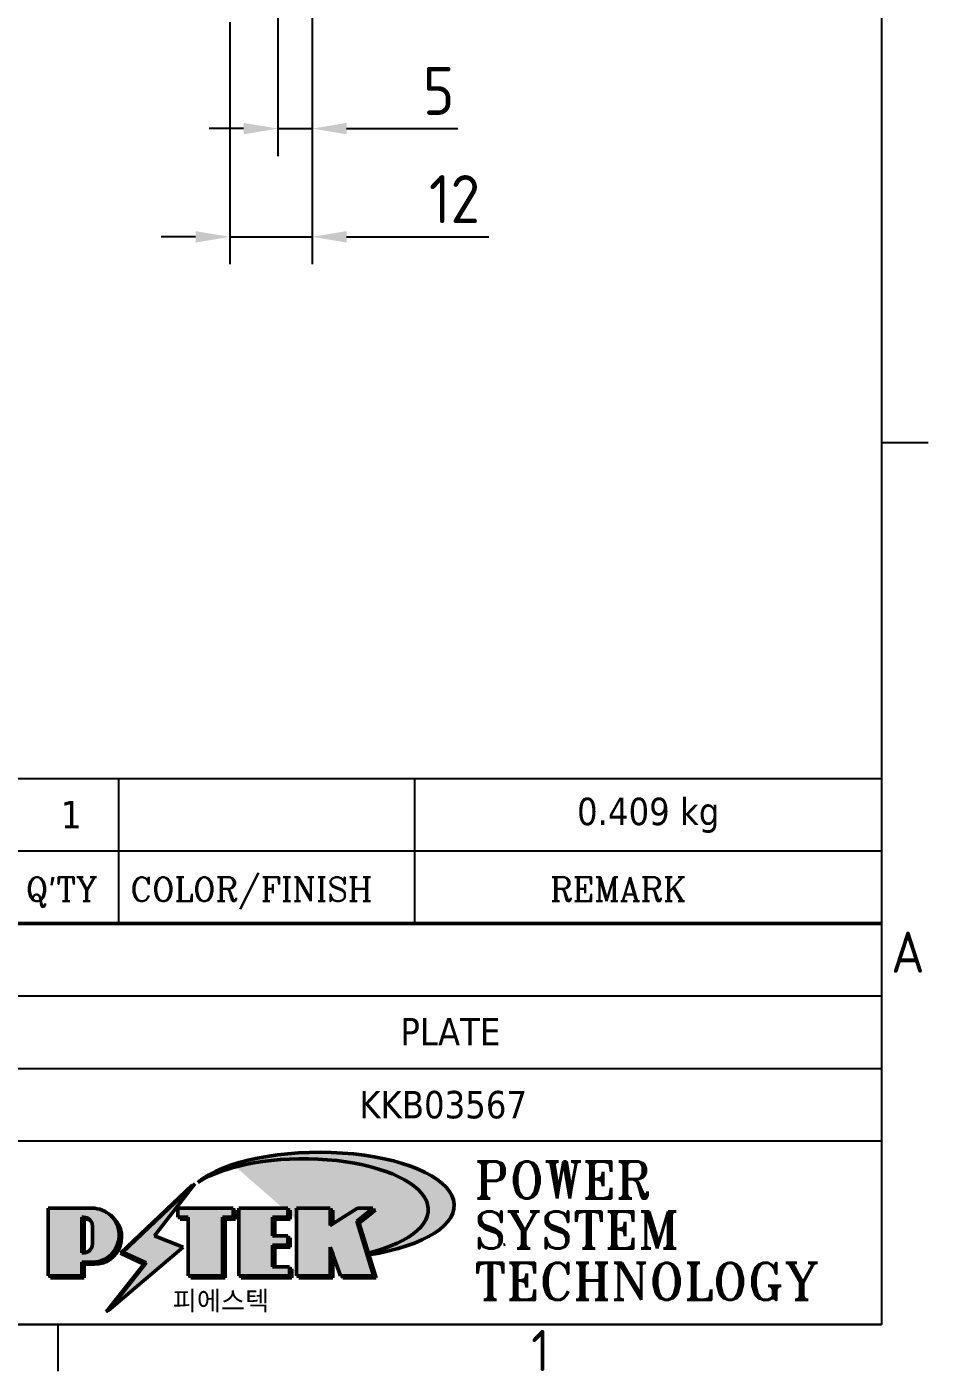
# Model space of a CAD drawing. Header units: millimetres. Extents: x 0 to 840, y 0 to 594.
# Drawn here: x 695.5 to 826.8, y 13.2 to 209.1 of the extents above; entities that cross this region are included whole.
import ezdxf
from ezdxf.enums import TextEntityAlignment as Align

# ---------------------------------------------------------------- set-up
doc = ezdxf.new("R2010")
doc.units = ezdxf.units.MM
doc.header["$LTSCALE"] = 2
doc.layers.get('0').update_dxf_attribs({"color": 3, "lineweight": 25})
for name, color, linetype, lineweight in [('경계(ISO)', 7, 'Continuous', 25), ('제목(ISO)', 5, 'Continuous', 50), ('치수(ISO)', 2, 'Continuous', 25), ('해치(ISO)', 7, 'Continuous', 18)]:
    doc.layers.add(name, color=color, linetype=linetype, lineweight=lineweight)
doc.styles.add('HAN_370', font='', dxfattribs={"width": 2})
doc.styles.add('RC_284', font='ROMANC.shx')
doc.styles.add('ROMANT_294', font='romant.shx')
doc.styles.add('문자 텍스트_M2B', font='isocp.shx')
doc.styles.add('치수 텍스트_PSTEK_POSCO', font='isocp.shx')
doc.styles.add('텍스트 스타일198', font='tahoma.ttf')
doc.styles.get('HAN_370').set_extended_font_data('GulimChe')
doc.dimstyles.new('치수_PSTEK_POSCO', dxfattribs={"dimscale": 2, "dimtxt": 3.5, "dimasz": 2.5, "dimexe": 2, "dimexo": 2.5, "dimgap": 1, "dimtad": 1, "dimrnd": 1e-08, "dimdsep": 46, "dimtxsty": '치수 텍스트_PSTEK_POSCO', "dimcen": 0.09, "dimdle": 10, "dimclrd": 7, "dimclre": 7, "dimclrt": 2, "dimadec": 1, "dimazin": 2, "dimtfac": 1, "dimtmove": 0, "dimatfit": 3, "dimfxl": 0, "dimtolj": 1, "dimlwd": -1, "dimlwe": -1, "dimarcsym": 0})

# ---------------------------------------------------------------- blocks, each defined once
blk = doc.blocks.new('경계 Default Border')
at = {"layer": '경계(ISO)'}
for p, q in [((410, 74.25000190734863), (413.4000015258789, 74.25000190734863)), ((350, 10), (350, 6.599999666213989))]:
    blk.add_line(p, q, dxfattribs=at)
at = {"layer": '경계(ISO)', "flags": 128}
blk.add_lwpolyline([(10, 10), (10, 287.0000076293945), (410, 287.0000076293945), (410, 10), (10, 10)], dxfattribs=at)
at = {"layer": '경계(ISO)', "color": 2, "char_height": 3.00000011920929, "attachment_point": 7, "style": '문자 텍스트_M2B'}
for s, insert in [('A', (410.7144008173592, 35.61784856929444)), ('1', (384.4860661041481, 6.59999988079071))]:
    blk.add_mtext(s, dxfattribs=dict(at, insert=insert))
blk = doc.blocks.new('제목 블록 PSTEK')
for color, points in [(252, [(317.2195697678507, 17.0593801673321), (322.0326348870767, 21.62682475217465), (322.2781991042243, 21.94392121864296), (317.0471853425802, 16.97985676345368), (318.7512090904202, 16.1899260703855), (316.0018030350395, 12.71868385740789), (316.3356552234328, 13.00206718743325), (318.9235935156908, 16.2694494742633)]), (5, [(321.6183518841322, 17.4193704504104), (319.5281351041078, 18.24969419629727), (322.4505835294948, 22.02344462252142), (317.2195697678507, 17.0593801673321), (318.9235935156908, 16.2694494742633), (316.1741874603099, 12.79820726128571)]), (1, [(324.4839107253602, 19.60711530335299), (325.2419748254881, 19.60711530335299), (325.2419748254881, 20.25857663940324), (321.2266040451076, 20.25857663940324), (321.2266040451076, 19.60711530335299), (321.9846681452406, 19.60711530335299), (321.9846681452406, 15.3430047401139), (324.4839107253602, 15.3430047401139)]), (252, [(321.9846681452406, 19.60711530335299), (321.4042753185749, 19.60711530335299), (321.4042753185749, 19.45905590879572), (321.9846681452406, 19.45905590879572)]), (252, [(324.6615819988275, 19.45905590879572), (325.4196460989604, 19.45905590879572), (325.4196460989604, 20.11051724484596), (325.2419748254881, 20.11051724484596), (325.2419748254881, 19.60711530335299), (324.4839107253602, 19.60711530335299), (324.4839107253602, 15.3430047401139), (322.1623394187076, 15.3430047401139), (322.1623394187076, 15.19494534555726), (324.6615819988275, 15.19494534555726)]), (1, [(329.2277337269622, 20.25857663940324), (325.65654113025, 20.25857663940324), (325.65654113025, 15.3430047401139), (329.3580259941756, 15.3430047401139), (329.3580259941756, 15.9944660761648), (328.1137701654877, 15.9944660761648), (328.1137701654877, 17.56360607323003), (329.2277337269622, 17.56360607323003), (329.2277337269622, 18.25543873810179), (328.1137701654877, 18.25543873810179), (328.1137701654877, 19.60711530335299), (329.2277337269622, 19.60711530335299)]), (252, [(328.2914414389548, 19.45905590879572), (329.4054050004294, 19.45905590879572), (329.4054050004294, 20.11051724484596), (329.2277337269622, 20.11051724484596), (329.2277337269622, 19.60711530335299), (328.1137701654877, 19.60711530335299), (328.1137701654877, 18.25543873810179), (328.2914414389548, 18.25543873810179)]), (1, [(332.3312149849806, 20.25857663940324), (329.8592894925411, 20.25857663940324), (329.8592894925411, 15.3430047401139), (332.3312149849806, 15.3430047401139), (332.3312149849806, 17.4318630164523), (333.0701931098801, 15.3430047401139), (335.4855464857051, 15.3430047401139), (334.2514536401189, 19.30614745124769), (335.4379594596742, 20.25857663940324), (334.3071782107978, 20.25857663940324), (332.3312149849806, 18.99741471888304)]), (252, [(332.5088862584528, 20.1105172448466), (332.3312149849806, 20.1105172448466), (332.3312149849806, 18.99741471888368), (332.5088862584528, 19.11081371413894)]), (252, [(335.6156307331414, 20.11051724484596), (335.2535118015555, 20.11051724484596), (334.2514536401189, 19.30614745124769), (335.4855464857051, 15.3430047401139), (333.1954852176545, 15.3430047401139), (333.2478643833523, 15.19494534555726), (335.6632177591723, 15.19494534555726), (334.4291249135862, 19.15808805669106)]), (252, [(328.2914414389548, 17.41554667867274), (329.4054050004294, 17.41554667867274), (329.4054050004294, 18.10737934354514), (329.2277337269622, 18.10737934354514), (329.2277337269622, 17.56360607323003), (328.1137701654877, 17.56360607323003), (328.1137701654877, 15.9944660761648), (328.2914414389548, 15.9944660761648)]), (252, [(332.5088862584528, 16.92964231796647), (332.3312149849806, 17.43186301645164), (332.3312149849806, 15.3430047401139), (330.0369607660135, 15.3430047401139), (330.0369607660135, 15.19494534555726), (332.5088862584528, 15.19494534555726)]), (252, [(329.5356972676428, 15.8464066816075), (329.3580259941756, 15.8464066816075), (329.3580259941756, 15.3430047401139), (325.8342124037171, 15.3430047401139), (325.8342124037171, 15.19494534555726), (329.5356972676428, 15.19494534555726)])]:
    blk.add_hatch(color=color).paths.add_polyline_path(points)
h = blk.add_hatch(color=1)
edge = h.paths.add_edge_path(flags=0)
edge.add_line((314.2242174273352, 19.60711530335299), (314.2242174273352, 17.00126995915134))
edge.add_line((314.2242174273352, 17.00126995915134), (314.3485873187598, 17.00126995915134))
edge.add_arc((314.3485873187598, 17.6527312952023), 0.6514613360509371, 270, 360)
edge.add_line((315.0000486548106, 17.6527312952023), (315.0000486548106, 18.95565396730211))
edge.add_arc((314.3485873187598, 18.95565396730212), 0.6514613360508712, 0, 90)
edge.add_line((314.3485873187598, 19.60711530335299), (314.2242174273352, 19.60711530335299))
edge = h.paths.add_edge_path()
edge.add_arc((314.9847713324306, 18.28938669179658), 1.969189947606664, 269.9999999999959, 450)
edge.add_line((314.9847713324306, 20.25857663940318), (311.7664314776902, 20.25857663940324))
edge.add_line((311.7664314776902, 20.25857663940324), (311.7664314776902, 15.3430047401139))
edge.add_line((311.7664314776902, 15.3430047401139), (314.2242174273352, 15.3430047401139))
edge.add_line((314.2242174273352, 15.3430047401139), (314.2242174273352, 16.32019674418991))
edge.add_line((314.2242174273352, 16.32019674418991), (314.9847713324307, 16.32019674418991))
h = blk.add_hatch(color=252)
edge = h.paths.add_edge_path()
edge.add_arc((314.9847713324309, 18.28938669179657), 1.969189947606666, 270, 406.8278729790604)
edge.add_arc((315.1624426058984, 18.1413272972396), 1.969189947606962, -90, 53.560984836317004, ccw=False)
edge.add_line((315.1624426058984, 16.17213734963263), (314.4018887008024, 16.17213734963263))
edge.add_line((314.4018887008024, 16.17213734963263), (314.4018887008024, 15.19494534555726))
edge.add_line((314.4018887008024, 15.19494534555726), (311.9441027511573, 15.19494534555726))
edge.add_line((311.9441027511573, 15.19494534555726), (311.9441027511573, 15.3430047401139))
edge.add_line((311.9441027511573, 15.3430047401139), (314.2242174273352, 15.3430047401139))
edge.add_line((314.2242174273352, 15.3430047401139), (314.2242174273352, 16.32019674418991))
edge.add_line((314.2242174273352, 16.32019674418991), (314.9847713324309, 16.32019674418991))
h = blk.add_hatch(color=252)
edge = h.paths.add_edge_path()
edge.add_line((314.4018887008024, 19.45905590879572), (314.5262585922315, 19.45905590879572))
edge.add_arc((314.5262585922314, 18.80759457274939), 0.6514613360463194, 60.4189348879147, 90.00000000000318, ccw=False)
edge.add_arc((314.3485873187602, 18.95565396730057), 0.6514613360524251, 39.96992292766206, 90.00000000009999)
edge.add_line((314.3485873187591, 19.60711530335307), (314.2242174273352, 19.60711530335298))
edge.add_line((314.2242174273352, 19.60711530335299), (314.2242174273352, 17.00126995915134))
edge.add_line((314.2242174273352, 17.00126995915134), (314.3485873187591, 17.00126995915134))
edge.add_arc((314.3485873187568, 17.652731295233), 0.6514613360816299, 270.0000000002, 274.6930825552478)
edge.add_line((314.4018887008024, 17.0034541317032), (314.4018887008024, 19.45905590879572))
at = {"layer": '해치(ISO)', "true_color": 0x27d1fc}
h = blk.add_hatch(color=140, dxfattribs=at)
edge = h.paths.add_edge_path()
edge.add_ellipse((330.3660919371412, 20.15576403068321), major_axis=(9.100907360794343, 0), ratio=0.4069904968023172, start_angle=301.3098473703837, end_angle=507.7436900681698)
edge.add_ellipse((331.5340919371412, 20.4634168429492), major_axis=(-9.82350664112931, 0), ratio=0.3942600559756514, start_angle=111.51207141178469, end_angle=334.47025347086895, ccw=False)
edge.add_line((335.1363447531188, 16.8601935978785), (335.0955236905705, 16.99119398620872))
at = {"color": 180}
for p, q in [((182.4757929790549, 51.56524660363496), (372.4757929537551, 51.56524660363496)), ((316.9044520275131, 51.56524660363496), (316.9044520275127, 41.00524660363494)), ((338.4566026226726, 51.56524660363496), (338.4566026226727, 41.00524660363494)), ((372.4757929537551, 51.56524660363496), (372.4757929537551, 11.79100474011389)), ((182.475792979055, 46.2852466036349), (372.4757929537551, 46.28524660363492)), ((206.451475290024, 35.72524660363497), (372.4757929537551, 35.72524660363497)), ((255.917593136736, 30.44524660363498), (372.4757929537552, 30.44524660363501)), ((255.9175931367359, 25.16524660363502), (372.4757929537552, 25.165246603635)), ((182.475792979055, 11.79100474011392), (372.4757929537551, 11.79100474011389))]:
    blk.add_line(p, q, dxfattribs=at)
at = {"color": 7, "lineweight": 50}
blk.add_line((206.451475290024, 41.00524660363494), (372.4757929537551, 41.00524660363496), dxfattribs=at)
at = {"color": 7}
for p, q in [((322.2781991042243, 21.94392121864296), (317.0471853425802, 16.97985676345368)), ((322.4505835294948, 22.02344462252142), (317.2195697678507, 17.0593801673321)), ((317.2195697678507, 17.0593801673321), (322.0326348870767, 21.62682475217465)), ((319.5281351041078, 18.24969419629727), (322.4505835294948, 22.02344462252142)), ((322.0326348870767, 21.62682475217465), (322.2781991042243, 21.94392121864296)), ((311.7664314776902, 20.25900474011391), (311.7664314776902, 15.34300474011391)), ((314.9847713324309, 20.25857663940324), (311.7664314776902, 20.25857663940324)), ((314.9847713324309, 20.25857663940324), (311.7664314776902, 20.25857663940324)), ((311.7664314776902, 20.25857663940324), (311.7664314776902, 15.3430047401139)), ((314.2242174273352, 17.00126995915134), (314.2242174273352, 19.60711530335299)), ((314.2242174273352, 19.60711530335299), (314.3485873187591, 19.60711530335299)), ((314.3485873187591, 19.60711530335299), (314.2242174273352, 19.60711530335299)), ((314.2242174273352, 19.60711530335299), (314.2242174273352, 17.00126995915134)), ((314.2242174273352, 17.00126995915134), (314.2242174273352, 19.60711530335299)), ((314.2242174273352, 19.60711530335299), (314.3485873187591, 19.60711530335299)), ((325.2419748254881, 20.25857663940324), (321.2266040451076, 20.25857663940324)), ((321.2266040451076, 20.25857663940324), (321.2266040451076, 19.60711530335299)), ((325.2419748254881, 20.25857663940324), (321.2266040451076, 20.25857663940324)), ((321.2266040451076, 20.25857663940324), (321.2266040451076, 19.60711530335299)), ((321.2266040451076, 19.60711530335299), (321.9846681452406, 19.60711530335299)), ((321.2266040451076, 19.60711530335299), (321.9846681452406, 19.60711530335299)), ((321.4042753185749, 19.60711530335299), (321.4042753185749, 19.45905590879572)), ((321.9846681452406, 19.60711530335299), (321.4042753185749, 19.60711530335299)), ((321.9846681452406, 19.60711530335299), (321.9846681452406, 15.3430047401139)), ((321.9846681452406, 19.45905590879572), (321.9846681452406, 19.60711530335299)), ((321.9846681452406, 19.60711530335299), (321.9846681452406, 15.3430047401139)), ((324.4839107253602, 19.60711530335299), (325.2419748254881, 19.60711530335299)), ((324.4839107253602, 15.3430047401139), (324.4839107253602, 19.60711530335299)), ((325.2419748254881, 19.60711530335299), (324.4839107253602, 19.60711530335299)), ((324.4839107253602, 19.60711530335299), (324.4839107253602, 15.3430047401139)), ((324.4839107253602, 19.60711530335299), (325.2419748254881, 19.60711530335299)), ((324.4839107253602, 15.3430047401139), (324.4839107253602, 19.60711530335299)), ((325.2419748254881, 19.60711530335299), (325.2419748254881, 20.25857663940324)), ((325.2419748254881, 19.60711530335299), (325.2419748254881, 20.25857663940324)), ((325.4196460989604, 20.11051724484596), (325.2419748254881, 20.11051724484596)), ((325.2419748254881, 20.11051724484596), (325.2419748254881, 19.60711530335299)), ((325.4196460989604, 19.45905590879572), (325.4196460989604, 20.11051724484596)), ((329.2277337269622, 20.25857663940324), (325.65654113025, 20.25857663940324)), ((325.65654113025, 20.25857663940324), (325.65654113025, 15.3430047401139)), ((325.65654113025, 20.25857663940324), (325.65654113025, 15.3430047401139)), ((329.2277337269622, 20.25857663940324), (325.65654113025, 20.25857663940324)), ((328.1137701654877, 18.25543873810179), (328.1137701654877, 19.60711530335299)), ((328.1137701654877, 19.60711530335299), (329.2277337269622, 19.60711530335299)), ((329.2277337269622, 19.60711530335299), (328.1137701654877, 19.60711530335299)), ((328.1137701654877, 19.60711530335299), (328.1137701654877, 18.25543873810179)), ((328.1137701654877, 18.25543873810179), (328.1137701654877, 19.60711530335299)), ((328.1137701654877, 19.60711530335299), (329.2277337269622, 19.60711530335299)), ((329.2277337269622, 19.60711530335299), (329.2277337269622, 20.25857663940324)), ((329.2277337269622, 19.60711530335299), (329.2277337269622, 20.25857663940324)), ((329.4054050004294, 20.11051724484596), (329.2277337269622, 20.11051724484596)), ((329.2277337269622, 20.11051724484596), (329.2277337269622, 19.60711530335299)), ((329.4054050004294, 19.45905590879572), (329.4054050004294, 20.11051724484596)), ((332.3312149849806, 20.25857663940324), (329.8592894925411, 20.25857663940324)), ((329.8592894925411, 20.25857663940324), (329.8592894925411, 15.3430047401139)), ((329.8592894925411, 20.25857663940324), (329.8592894925411, 15.3430047401139)), ((332.3312149849806, 20.25857663940324), (329.8592894925411, 20.25857663940324)), ((334.3071782107978, 20.25857663940324), (332.3312149849806, 18.99741471888304)), ((332.3312149849806, 18.99741471888304), (332.3312149849806, 20.25857663940324)), ((334.3071782107978, 20.25857663940324), (332.3312149849806, 18.99741471888304)), ((332.3312149849806, 18.99741471888304), (332.3312149849806, 20.25857663940324)), ((332.5088862584528, 20.1105172448466), (332.3312149849806, 20.1105172448466)), ((332.3312149849806, 20.1105172448466), (332.3312149849806, 18.99741471888368)), ((332.5088862584528, 19.11081371413894), (332.5088862584528, 20.1105172448466)), ((334.2514536401189, 19.30614745124769), (335.4379594596742, 20.25857663940324)), ((334.2514536401189, 19.30614745124769), (335.4379594596742, 20.25857663940324)), ((335.2535118015555, 20.11051724484596), (334.2514536401189, 19.30614745124769)), ((335.4379594596742, 20.25857663940324), (334.3071782107978, 20.25857663940324)), ((335.4379594596742, 20.25857663940324), (334.3071782107978, 20.25857663940324)), ((334.4291249135862, 19.15808805669104), (335.6156307331414, 20.11051724484596)), ((335.6156307331414, 20.11051724484596), (335.2535118015555, 20.11051724484596)), ((314.4018887008024, 19.45905590879572), (314.5262585922314, 19.45905590879572)), ((314.4018887008024, 17.0034541317032), (314.4018887008024, 19.45905590879572)), ((315.0000486548106, 18.95565396730275), (315.0000486548106, 17.65273129520161)), ((315.0000486548106, 18.95565396730275), (315.0000486548106, 17.65273129520161)), ((321.4042753185749, 19.45905590879572), (321.9846681452406, 19.45905590879572)), ((324.6615819988275, 19.45905590879572), (325.4196460989604, 19.45905590879572)), ((324.6615819988275, 15.19494534555726), (324.6615819988275, 19.45905590879572)), ((328.2914414389548, 18.25543873810179), (328.2914414389548, 19.45905590879572)), ((328.2914414389548, 19.45905590879572), (329.4054050004294, 19.45905590879572)), ((332.3312149849806, 18.99741471888368), (332.5088862584528, 19.11081371413894)), ((335.4855464857051, 15.3430047401139), (334.2514536401189, 19.30614745124769)), ((334.2514536401189, 19.30614745124769), (335.4855464857051, 15.3430047401139)), ((335.4855464857051, 15.3430047401139), (334.2514536401189, 19.30614745124769)), ((335.6632177591723, 15.19494534555726), (334.4291249135862, 19.15808805669104)), ((321.6183518841322, 17.4193704504104), (319.5281351041078, 18.24969419629727)), ((329.2277337269622, 18.25543873810179), (328.1137701654877, 18.25543873810179)), ((328.1137701654877, 18.25543873810179), (328.2914414389548, 18.25543873810179)), ((329.2277337269622, 18.25543873810179), (328.1137701654877, 18.25543873810179)), ((329.2277337269622, 17.56360607323003), (329.2277337269622, 18.25543873810179)), ((329.2277337269622, 17.56360607323003), (329.2277337269622, 18.25543873810179)), ((329.4054050004294, 18.10737934354514), (329.2277337269622, 18.10737934354514)), ((329.2277337269622, 18.10737934354514), (329.2277337269622, 17.56360607323003)), ((329.4054050004294, 17.41554667867274), (329.4054050004294, 18.10737934354514)), ((345.0447381189468, 17.50375595811051), (344.9867755289346, 17.689895936919)), ((314.3485873187591, 17.00126995915134), (314.2242174273352, 17.00126995915134)), ((314.2242174273352, 17.00126995915134), (314.3485873187591, 17.00126995915134)), ((314.3485873187591, 17.00126995915134), (314.2242174273352, 17.00126995915134)), ((316.1741874603099, 12.79820726128571), (321.6183518841322, 17.4193704504104)), ((317.0471853425802, 16.97985676345368), (318.7512090904202, 16.1899260703855)), ((318.9235935156908, 16.2694494742633), (317.2195697678507, 17.0593801673321)), ((317.2195697678507, 17.0593801673321), (318.9235935156908, 16.2694494742633)), ((328.1137701654877, 17.56360607323003), (329.2277337269622, 17.56360607323003)), ((328.1137701654877, 15.9944660761648), (328.1137701654877, 17.56360607323003)), ((329.2277337269622, 17.56360607323003), (328.1137701654877, 17.56360607323003)), ((328.1137701654877, 17.56360607323003), (328.1137701654877, 15.9944660761648)), ((328.1137701654877, 17.56360607323003), (329.2277337269622, 17.56360607323003)), ((328.1137701654877, 15.9944660761648), (328.1137701654877, 17.56360607323003)), ((328.2914414389548, 15.9944660761648), (328.2914414389548, 17.41554667867274)), ((328.2914414389548, 17.41554667867274), (329.4054050004294, 17.41554667867274)), ((332.3312149849806, 17.4318630164523), (333.0701931098801, 15.3430047401139)), ((332.3312149849806, 15.3430047401139), (332.3312149849806, 17.4318630164523)), ((332.5088862584528, 16.92964231796647), (332.3312149849806, 17.43186301645164)), ((332.3312149849806, 17.43186301645164), (332.3312149849806, 15.3430047401139)), ((332.3312149849806, 17.4318630164523), (333.0701931098801, 15.3430047401139)), ((332.3312149849806, 15.3430047401139), (332.3312149849806, 17.4318630164523)), ((332.5088862584528, 15.19494534555726), (332.5088862584528, 16.92964231796647)), ((314.2242174273352, 16.32019674418991), (314.9847713324309, 16.32019674418991)), ((314.2242174273352, 15.3430047401139), (314.2242174273352, 16.32019674418991)), ((314.9847713324309, 16.32019674418991), (314.2242174273352, 16.32019674418991)), ((314.2242174273352, 16.32019674418991), (314.2242174273352, 15.3430047401139)), ((314.2242174273352, 16.32019674418991), (314.9847713324309, 16.32019674418991)), ((314.2242174273352, 15.3430047401139), (314.2242174273352, 16.32019674418991)), ((314.4018887008024, 16.17213734963263), (315.162442605898, 16.17213734963263)), ((314.4018887008024, 15.19494534555726), (314.4018887008024, 16.17213734963263)), ((318.7512090904202, 16.1899260703855), (316.0018030350395, 12.71868385740789)), ((318.9235935156908, 16.2694494742633), (316.1741874603099, 12.79820726128571)), ((316.3356552234328, 13.00206718743325), (318.9235935156908, 16.2694494742633)), ((329.3580259941756, 15.9944660761648), (328.1137701654877, 15.9944660761648)), ((328.1137701654877, 15.9944660761648), (328.2914414389548, 15.9944660761648)), ((329.3580259941756, 15.9944660761648), (328.1137701654877, 15.9944660761648)), ((329.3580259941756, 15.3430047401139), (329.3580259941756, 15.9944660761648)), ((329.3580259941756, 15.3430047401139), (329.3580259941756, 15.9944660761648)), ((329.5356972676428, 15.8464066816075), (329.3580259941756, 15.8464066816075)), ((329.3580259941756, 15.8464066816075), (329.3580259941756, 15.3430047401139)), ((329.5356972676428, 15.19494534555726), (329.5356972676428, 15.8464066816075)), ((311.7664314776902, 15.3430047401139), (314.2242174273352, 15.3430047401139)), ((311.7664314776902, 15.3430047401139), (314.2242174273352, 15.3430047401139)), ((314.2242174273352, 15.3430047401139), (311.9441027511573, 15.3430047401139)), ((311.9441027511573, 15.3430047401139), (311.9441027511573, 15.19494534555726)), ((311.9441027511573, 15.19494534555726), (314.4018887008024, 15.19494534555726)), ((321.9846681452406, 15.3430047401139), (324.4839107253602, 15.3430047401139)), ((321.9846681452406, 15.3430047401139), (324.4839107253602, 15.3430047401139)), ((324.4839107253602, 15.3430047401139), (322.1623394187076, 15.3430047401139)), ((322.1623394187076, 15.3430047401139), (322.1623394187076, 15.19494534555726)), ((322.1623394187076, 15.19494534555726), (324.6615819988275, 15.19494534555726)), ((325.65654113025, 15.3430047401139), (329.3580259941756, 15.3430047401139)), ((325.65654113025, 15.3430047401139), (329.3580259941756, 15.3430047401139)), ((329.3580259941756, 15.3430047401139), (325.8342124037171, 15.3430047401139)), ((325.8342124037171, 15.3430047401139), (325.8342124037171, 15.19494534555726)), ((325.8342124037171, 15.19494534555726), (329.5356972676428, 15.19494534555726)), ((329.8592894925411, 15.3430047401139), (332.3312149849806, 15.3430047401139)), ((329.8592894925411, 15.3430047401139), (332.3312149849806, 15.3430047401139)), ((332.3312149849806, 15.3430047401139), (330.0369607660135, 15.3430047401139)), ((330.0369607660135, 15.3430047401139), (330.0369607660135, 15.19494534555726)), ((330.0369607660135, 15.19494534555726), (332.5088862584528, 15.19494534555726)), ((333.0701931098801, 15.3430047401139), (335.4855464857051, 15.3430047401139)), ((333.0701931098801, 15.3430047401139), (335.4855464857051, 15.3430047401139)), ((335.4855464857051, 15.3430047401139), (333.1954852176545, 15.3430047401139)), ((333.1954852176545, 15.3430047401139), (333.2478643833523, 15.19494534555726)), ((333.2478643833523, 15.19494534555726), (335.6632177591723, 15.19494534555726)), ((316.0018030350395, 12.71868385740789), (316.3356552234328, 13.00206718743325))]:
    blk.add_line(p, q, dxfattribs=at)
at = {"color": 5}
for p, q in [((322.4505835294948, 22.02344462252142), (317.2195697678507, 17.0593801673321)), ((319.5281351041078, 18.24969419629727), (322.4505835294948, 22.02344462252142)), ((321.6183518841322, 17.4193704504104), (319.5281351041078, 18.24969419629727)), ((316.1741874603099, 12.79820726128571), (321.6183518841322, 17.4193704504104)), ((317.2195697678507, 17.0593801673321), (318.9235935156908, 16.2694494742633)), ((318.9235935156908, 16.2694494742633), (316.1741874603099, 12.79820726128571))]:
    blk.add_line(p, q, dxfattribs=at)
at = {"color": 1}
for p, q in [((314.9847713324309, 20.25857663940324), (311.7664314776902, 20.25857663940324)), ((311.7664314776902, 20.25857663940324), (311.7664314776902, 15.3430047401139)), ((314.2242174273352, 17.00126995915134), (314.2242174273352, 19.60711530335299)), ((314.2242174273352, 19.60711530335299), (314.3485873187591, 19.60711530335299)), ((325.2419748254881, 20.25857663940324), (321.2266040451076, 20.25857663940324)), ((321.2266040451076, 20.25857663940324), (321.2266040451076, 19.60711530335299)), ((321.2266040451076, 19.60711530335299), (321.9846681452406, 19.60711530335299)), ((321.9846681452406, 19.60711530335299), (321.9846681452406, 15.3430047401139)), ((324.4839107253602, 19.60711530335299), (325.2419748254881, 19.60711530335299)), ((324.4839107253602, 15.3430047401139), (324.4839107253602, 19.60711530335299)), ((325.2419748254881, 19.60711530335299), (325.2419748254881, 20.25857663940324)), ((329.2277337269622, 20.25857663940324), (325.65654113025, 20.25857663940324)), ((325.65654113025, 20.25857663940324), (325.65654113025, 15.3430047401139)), ((328.1137701654877, 18.25543873810179), (328.1137701654877, 19.60711530335299)), ((328.1137701654877, 19.60711530335299), (329.2277337269622, 19.60711530335299)), ((329.2277337269622, 19.60711530335299), (329.2277337269622, 20.25857663940324)), ((332.3312149849806, 20.25857663940324), (329.8592894925411, 20.25857663940324)), ((329.8592894925411, 20.25857663940324), (329.8592894925411, 15.3430047401139)), ((334.3071782107978, 20.25857663940324), (332.3312149849806, 18.99741471888304)), ((332.3312149849806, 18.99741471888304), (332.3312149849806, 20.25857663940324)), ((334.2514536401189, 19.30614745124769), (335.4379594596742, 20.25857663940324)), ((335.4379594596742, 20.25857663940324), (334.3071782107978, 20.25857663940324)), ((315.0000486548106, 18.95565396730275), (315.0000486548106, 17.65273129520161)), ((335.4855464857051, 15.3430047401139), (334.2514536401189, 19.30614745124769)), ((329.2277337269622, 18.25543873810179), (328.1137701654877, 18.25543873810179)), ((329.2277337269622, 17.56360607323003), (329.2277337269622, 18.25543873810179)), ((314.3485873187591, 17.00126995915134), (314.2242174273352, 17.00126995915134)), ((328.1137701654877, 17.56360607323003), (329.2277337269622, 17.56360607323003)), ((328.1137701654877, 15.9944660761648), (328.1137701654877, 17.56360607323003)), ((332.3312149849806, 17.4318630164523), (333.0701931098801, 15.3430047401139)), ((332.3312149849806, 15.3430047401139), (332.3312149849806, 17.4318630164523)), ((314.2242174273352, 16.32019674418991), (314.9847713324309, 16.32019674418991)), ((314.2242174273352, 15.3430047401139), (314.2242174273352, 16.32019674418991)), ((329.3580259941756, 15.9944660761648), (328.1137701654877, 15.9944660761648)), ((329.3580259941756, 15.3430047401139), (329.3580259941756, 15.9944660761648)), ((311.7664314776902, 15.3430047401139), (314.2242174273352, 15.3430047401139)), ((321.9846681452406, 15.3430047401139), (324.4839107253602, 15.3430047401139)), ((325.65654113025, 15.3430047401139), (329.3580259941756, 15.3430047401139)), ((329.8592894925411, 15.3430047401139), (332.3312149849806, 15.3430047401139)), ((333.0701931098801, 15.3430047401139), (335.4855464857051, 15.3430047401139))]:
    blk.add_line(p, q, dxfattribs=at)
at = {"color": 7}
for centre, radius, start, end in [((314.3485873187598, 18.95565396730211), 0.6514613360508712, 0, 90), ((314.3485873187602, 18.95565396730057), 0.6514613360524251, 39.96992292766117, 90), ((314.3485873187598, 18.95565396730212), 0.6514613360508712, 0, 90), ((314.9847713324309, 18.28938669179658), 1.969189947606665, 270, 90), ((314.9847713324309, 18.28938669179658), 1.969189947606665, 270, 90), ((314.9847713324307, 18.2893866917965), 1.969189947606594, 270, 46.82787297909833), ((315.1624426058984, 18.1413272972396), 1.969189947606961, 270, 53.56098483636067), ((314.5262585922314, 18.80759457274939), 0.6514613360463193, 60.41893488791137, 90), ((314.3485873187597, 17.65273129520228), 0.6514613360509381, 270, 0), ((314.3485873187598, 17.6527312952023), 0.6514613360509381, 270, 0), ((314.3485873187568, 17.652731295233), 0.6514613360816299, 270, 274.6930825552478)]:
    blk.add_arc(centre, radius, start, end, dxfattribs=at)
at = {"color": 1}
for centre, radius, start, end in [((314.3485873187598, 18.95565396730211), 0.6514613360508712, 0, 90), ((314.9847713324309, 18.28938669179657), 1.969189947606665, 270, 90), ((314.3485873187598, 17.6527312952023), 0.6514613360509381, 270, 0)]:
    blk.add_arc(centre, radius, start, end, dxfattribs=at)
at = {"layer": '제목(ISO)'}
for p, q in [((322.2781991042243, 21.94392121864296), (317.0471853425802, 16.97985676345368)), ((322.4505835294948, 22.02344462252142), (317.2195697678507, 17.0593801673321)), ((317.2195697678507, 17.0593801673321), (322.0326348870767, 21.62682475217465)), ((319.5281351041078, 18.24969419629727), (322.4505835294948, 22.02344462252142)), ((322.0326348870767, 21.62682475217465), (322.2781991042243, 21.94392121864296)), ((314.9847713324306, 20.25857663940324), (311.7664314776902, 20.25857663940324)), ((311.7664314776902, 20.25857663940324), (311.7664314776902, 15.3430047401139)), ((314.2242174273352, 17.00126995915134), (314.2242174273352, 19.60711530335299)), ((314.2242174273352, 19.60711530335299), (314.3485873187598, 19.60711530335299)), ((314.3485873187591, 19.60711530335299), (314.2242174273352, 19.60711530335299)), ((314.2242174273352, 19.60711530335299), (314.2242174273352, 17.00126995915134)), ((325.2419748254881, 20.25857663940324), (321.2266040451076, 20.25857663940324)), ((321.2266040451076, 20.25857663940324), (321.2266040451076, 19.60711530335299)), ((321.2266040451076, 19.60711530335299), (321.9846681452406, 19.60711530335299)), ((321.9846681452406, 19.60711530335299), (321.4042753185749, 19.60711530335299)), ((321.4042753185749, 19.60711530335299), (321.4042753185749, 19.45905590879572)), ((321.9846681452406, 19.60711530335299), (321.9846681452406, 15.3430047401139)), ((321.9846681452406, 19.45905590879572), (321.9846681452406, 19.60711530335299)), ((324.4839107253602, 19.60711530335299), (325.2419748254881, 19.60711530335299)), ((324.4839107253602, 15.3430047401139), (324.4839107253602, 19.60711530335299)), ((325.2419748254881, 19.60711530335299), (324.4839107253602, 19.60711530335299)), ((324.4839107253602, 19.60711530335299), (324.4839107253602, 15.3430047401139)), ((325.2419748254881, 19.60711530335299), (325.2419748254881, 20.25857663940324)), ((325.4196460989604, 20.11051724484596), (325.2419748254881, 20.11051724484596)), ((325.2419748254881, 20.11051724484596), (325.2419748254881, 19.60711530335299)), ((325.4196460989604, 19.45905590879572), (325.4196460989604, 20.11051724484596)), ((329.2277337269622, 20.25857663940324), (325.65654113025, 20.25857663940324)), ((325.65654113025, 20.25857663940324), (325.65654113025, 15.3430047401139)), ((328.1137701654877, 18.25543873810179), (328.1137701654877, 19.60711530335299)), ((328.1137701654877, 19.60711530335299), (329.2277337269622, 19.60711530335299)), ((329.2277337269622, 19.60711530335299), (328.1137701654877, 19.60711530335299)), ((328.1137701654877, 19.60711530335299), (328.1137701654877, 18.25543873810179)), ((329.2277337269622, 19.60711530335299), (329.2277337269622, 20.25857663940324)), ((329.4054050004294, 20.11051724484596), (329.2277337269622, 20.11051724484596)), ((329.2277337269622, 20.11051724484596), (329.2277337269622, 19.60711530335299)), ((329.4054050004294, 19.45905590879572), (329.4054050004294, 20.11051724484596)), ((332.3312149849806, 20.25857663940324), (329.8592894925411, 20.25857663940324)), ((329.8592894925411, 20.25857663940324), (329.8592894925411, 15.3430047401139)), ((334.3071782107978, 20.25857663940324), (332.3312149849806, 18.99741471888304)), ((332.3312149849806, 18.99741471888304), (332.3312149849806, 20.25857663940324)), ((332.5088862584528, 20.1105172448466), (332.3312149849806, 20.1105172448466)), ((332.3312149849806, 20.1105172448466), (332.3312149849806, 18.99741471888368)), ((332.5088862584528, 19.11081371413894), (332.5088862584528, 20.1105172448466)), ((334.2514536401189, 19.30614745124769), (335.4379594596742, 20.25857663940324)), ((335.2535118015555, 20.11051724484596), (334.2514536401189, 19.30614745124769)), ((335.4379594596742, 20.25857663940324), (334.3071782107978, 20.25857663940324)), ((334.4291249135862, 19.15808805669106), (335.6156307331414, 20.11051724484596)), ((335.6156307331414, 20.11051724484596), (335.2535118015555, 20.11051724484596)), ((314.4018887008024, 19.45905590879572), (314.5262585922314, 19.45905590879572)), ((314.4018887008024, 17.0034541317032), (314.4018887008024, 19.45905590879572)), ((315.0000486548106, 18.95565396730211), (315.0000486548106, 17.6527312952023)), ((321.4042753185749, 19.45905590879572), (321.9846681452406, 19.45905590879572)), ((324.6615819988275, 19.45905590879572), (325.4196460989604, 19.45905590879572)), ((324.6615819988275, 15.19494534555726), (324.6615819988275, 19.45905590879572)), ((328.2914414389548, 19.45905590879572), (329.4054050004294, 19.45905590879572)), ((328.2914414389548, 18.25543873810179), (328.2914414389548, 19.45905590879572)), ((332.3312149849806, 18.99741471888368), (332.5088862584528, 19.11081371413894)), ((335.4855464857051, 15.3430047401139), (334.2514536401189, 19.30614745124769)), ((334.2514536401189, 19.30614745124769), (335.4855464857051, 15.3430047401139)), ((335.6632177591723, 15.19494534555726), (334.4291249135862, 19.15808805669106)), ((321.6183518841322, 17.4193704504104), (319.5281351041078, 18.24969419629727)), ((329.2277337269622, 18.25543873810179), (328.1137701654877, 18.25543873810179)), ((328.1137701654877, 18.25543873810179), (328.2914414389548, 18.25543873810179)), ((329.2277337269622, 17.56360607323003), (329.2277337269622, 18.25543873810179)), ((329.4054050004294, 18.10737934354514), (329.2277337269622, 18.10737934354514)), ((329.2277337269622, 18.10737934354514), (329.2277337269622, 17.56360607323003)), ((329.4054050004294, 17.41554667867274), (329.4054050004294, 18.10737934354514)), ((314.3485873187598, 17.00126995915134), (314.2242174273352, 17.00126995915134)), ((314.2242174273352, 17.00126995915134), (314.3485873187591, 17.00126995915134)), ((316.1741874603099, 12.79820726128571), (321.6183518841322, 17.4193704504104)), ((317.0471853425802, 16.97985676345368), (318.7512090904202, 16.1899260703855)), ((317.2195697678507, 17.0593801673321), (318.9235935156908, 16.2694494742633)), ((318.9235935156908, 16.2694494742633), (317.2195697678507, 17.0593801673321)), ((328.1137701654877, 15.9944660761648), (328.1137701654877, 17.56360607323003)), ((328.1137701654877, 17.56360607323003), (329.2277337269622, 17.56360607323003)), ((329.2277337269622, 17.56360607323003), (328.1137701654877, 17.56360607323003)), ((328.1137701654877, 17.56360607323003), (328.1137701654877, 15.9944660761648)), ((328.2914414389548, 17.41554667867274), (329.4054050004294, 17.41554667867274)), ((328.2914414389548, 15.9944660761648), (328.2914414389548, 17.41554667867274)), ((332.3312149849806, 15.3430047401139), (332.3312149849806, 17.4318630164523)), ((332.3312149849806, 17.4318630164523), (333.0701931098801, 15.3430047401139)), ((332.5088862584528, 16.92964231796647), (332.3312149849806, 17.43186301645164)), ((332.3312149849806, 17.43186301645164), (332.3312149849806, 15.3430047401139)), ((332.5088862584528, 15.19494534555726), (332.5088862584528, 16.92964231796647)), ((314.2242174273352, 15.3430047401139), (314.2242174273352, 16.32019674418991)), ((314.2242174273352, 16.32019674418991), (314.9847713324307, 16.32019674418991)), ((314.9847713324309, 16.32019674418991), (314.2242174273352, 16.32019674418991)), ((314.2242174273352, 16.32019674418991), (314.2242174273352, 15.3430047401139)), ((314.4018887008024, 15.19494534555726), (314.4018887008024, 16.17213734963263)), ((314.4018887008024, 16.17213734963263), (315.1624426058984, 16.17213734963263)), ((318.7512090904202, 16.1899260703855), (316.0018030350395, 12.71868385740789)), ((318.9235935156908, 16.2694494742633), (316.1741874603099, 12.79820726128571)), ((316.3356552234328, 13.00206718743325), (318.9235935156908, 16.2694494742633)), ((329.3580259941756, 15.9944660761648), (328.1137701654877, 15.9944660761648)), ((328.1137701654877, 15.9944660761648), (328.2914414389548, 15.9944660761648)), ((329.3580259941756, 15.3430047401139), (329.3580259941756, 15.9944660761648)), ((329.5356972676428, 15.8464066816075), (329.3580259941756, 15.8464066816075)), ((329.3580259941756, 15.8464066816075), (329.3580259941756, 15.3430047401139)), ((329.5356972676428, 15.19494534555726), (329.5356972676428, 15.8464066816075)), ((311.7664314776902, 15.3430047401139), (314.2242174273352, 15.3430047401139)), ((314.2242174273352, 15.3430047401139), (311.9441027511573, 15.3430047401139)), ((311.9441027511573, 15.3430047401139), (311.9441027511573, 15.19494534555726)), ((311.9441027511573, 15.19494534555726), (314.4018887008024, 15.19494534555726)), ((321.9846681452406, 15.3430047401139), (324.4839107253602, 15.3430047401139)), ((324.4839107253602, 15.3430047401139), (322.1623394187076, 15.3430047401139)), ((322.1623394187076, 15.3430047401139), (322.1623394187076, 15.19494534555726)), ((322.1623394187076, 15.19494534555726), (324.6615819988275, 15.19494534555726)), ((325.65654113025, 15.3430047401139), (329.3580259941756, 15.3430047401139)), ((329.3580259941756, 15.3430047401139), (325.8342124037171, 15.3430047401139)), ((325.8342124037171, 15.3430047401139), (325.8342124037171, 15.19494534555726)), ((325.8342124037171, 15.19494534555726), (329.5356972676428, 15.19494534555726)), ((329.8592894925411, 15.3430047401139), (332.3312149849806, 15.3430047401139)), ((332.3312149849806, 15.3430047401139), (330.0369607660135, 15.3430047401139)), ((330.0369607660135, 15.3430047401139), (330.0369607660135, 15.19494534555726)), ((330.0369607660135, 15.19494534555726), (332.5088862584528, 15.19494534555726)), ((333.0701931098801, 15.3430047401139), (335.4855464857051, 15.3430047401139)), ((335.4855464857051, 15.3430047401139), (333.1954852176545, 15.3430047401139)), ((333.1954852176545, 15.3430047401139), (333.2478643833523, 15.19494534555726)), ((333.2478643833523, 15.19494534555726), (335.6632177591723, 15.19494534555726)), ((316.0018030350395, 12.71868385740789), (316.3356552234328, 13.00206718743325))]:
    blk.add_line(p, q, dxfattribs=at)
at = {"layer": '제목(ISO)', "color": 4}
blk.add_line((335.1363447531188, 16.8601935978785), (335.0955236905705, 16.99119398620872), dxfattribs=at)
at = {"layer": '제목(ISO)'}
for centre, radius, start, end in [((314.3485873187598, 18.95565396730212), 0.6514613360508712, 0, 90), ((314.3485873187602, 18.95565396730057), 0.6514613360524251, 39.96992292766117, 90), ((314.9847713324306, 18.28938669179658), 1.969189947606664, 46.82787297909431, 90), ((314.9847713324307, 18.2893866917965), 1.969189947606594, 270, 46.82787297909833), ((314.9847713324309, 18.28938669179657), 1.969189947606666, 270, 46.8278729790603), ((315.1624426058984, 18.1413272972396), 1.969189947606962, 270, 53.56098483631701), ((314.5262585922314, 18.80759457274939), 0.6514613360463193, 60.41893488791137, 90), ((314.3485873187598, 17.6527312952023), 0.6514613360509371, 270, 0), ((314.3485873187568, 17.652731295233), 0.6514613360816299, 270, 274.6930825552478)]:
    blk.add_arc(centre, radius, start, end, dxfattribs=at)
at = {"layer": '제목(ISO)', "color": 4}
for centre, major_axis, ratio, start_param, end_param in [((331.5340919371412, 20.4634168429492), (9.82350664112931, 0), 0.3942600559756514, 5.087845455444478, 8.97919982663645), ((330.3660919371412, 20.15576403068321), (9.100907360794343, 0), 0.4069904968023172, 5.258848905294775, 8.861799147915196)]:
    blk.add_ellipse(centre, major_axis=major_axis, ratio=ratio, start_param=start_param, end_param=end_param, dxfattribs=at)
at = {"color": 2, "style": 'RC_284'}
for s, p in [("Q'TY", (310.1440786515383, 42.62317362549192)), ('COLOR/FINISH', (317.7725341324144, 42.62317362549192)), ('REMARK', (348.346649953877, 42.62317362549192))]:
    blk.add_text(s, height=1.742399930953979, dxfattribs=at).set_placement(p)
at = {"color": 7, "style": 'ROMANT_294'}
for s, p in [('POWER', (342.82727231297, 20.97115304607566)), ('SYSTEM', (342.82727231297, 17.3284636719184)), ('TECHNOLOGY', (342.82727231297, 13.57194088644453))]:
    blk.add_text(s, height=2.700000107288361, dxfattribs=at).set_placement(p)
at = {"color": 7, "insert": (320.8519732224835, 14.21236326823155), "char_height": 1.400000005960464, "attachment_point": 1, "line_spacing_factor": 0.3319999873638153, "style": 'HAN_370'}
blk.add_mtext('\\fHY견고딕|b0|i0;\\H1.4000;피에스텍', dxfattribs=at)
at = {"layer": '제목(ISO)', "color": 7, "style": '텍스트 스타일198'}
for tag, p in [('설명_001', (231.4345779505904, 47.92245856837096)), ('재질_001', (290.6002202955571, 47.92524659519488)), ("3._Q'TY_001", (312.7051684940307, 47.92188863680521)), ('질량\\P3;_001', (350.3046145979153, 48.1643332325385)), ('부품_번호_001', (195.7843283186424, 47.68004260673702)), ('제목_001', (337.4369082143915, 32.12134216388962)), ('부품_번호_001', (334.4435685718743, 26.8052465951949)), ('설계자_001', (210.6823963971569, 25.23312566343435)), ('프로젝트_001', (270.3006338301569, 16.57536491658269)), ('시트_크기_001', (260.807090429518, 14.83812566343425)), ('작성_날짜_001', (207.6508315629738, 13.26600473167383)), ('프로젝트_002', (282.2249077800658, 13.15148567793118))]:
    blk.add_attdef(tag, p, '', height=2.000000029802322, dxfattribs=at)
for tag, p in [('4._COLOR', (327.6805273250926, 48.92524660363493)), ('1._MODEL_NAME', (341.233897335037, 38.36524660363497)), ('점검자', (231.1845342133799, 26.23312567187446)), ('엔지니어링_승인자', (247.673240162284, 26.23312567187446)), ('점검_날짜', (231.1845342133799, 14.26600474011394)), ('엔지니어링_승인_날짜', (247.6732401622839, 14.26600474011394))]:
    blk.add_attdef(tag, text='', height=2.000000029802322, dxfattribs=at).set_placement(p, align=Align.MIDDLE_CENTER)
blk = doc.blocks.new('*D42')
at = {"layer": 'Defpoints', "color": 0, "transparency": 16777216}
for p in [(732.0831599844074, 244.2803850114586), (737.0831599844109, 216.7303850114585), (737.0831599844109, 194.2302693035642)]:
    blk.add_point(p, dxfattribs=at)
at = {"layer": '치수(ISO)', "color": 7, "transparency": 16777216}
for p, q in [((732.0831599844074, 239.2803850114586), (732.0831599844074, 190.2302693035642)), ((737.0831599844109, 211.7303850114585), (737.0831599844109, 190.2302693035642)), ((727.0831599844074, 194.2302693035642), (722.0831599844074, 194.2302693035642)), ((732.0831599844074, 194.2302693035642), (737.0831599844109, 194.2302693035642)), ((742.0831599844109, 194.2302693035642), (758.2926506539418, 194.2302693035642))]:
    blk.add_line(p, q, dxfattribs=at)
for points in [[(727.0831599844074, 195.0636026368976), (727.0831599844074, 193.3969359702309), (732.0831599844074, 194.2302693035642)], [(742.0831599844109, 195.0636026368976), (742.0831599844109, 193.3969359702309), (737.0831599844109, 194.2302693035642)]]:
    blk.add_solid(points, dxfattribs=at)
at = {"layer": '치수(ISO)', "color": 2, "transparency": 16777216, "insert": (753.2027011602806, 199.7302693035642), "char_height": 7, "attachment_point": 4, "style": '치수 텍스트_PSTEK_POSCO'}
blk.add_mtext('\\A1;5', dxfattribs=at)
blk = doc.blocks.new('*D43')
at = {"layer": 'Defpoints', "color": 0, "transparency": 16777216}
for p in [(737.0831599844109, 216.7303850114585), (725.0831599844109, 214.7303850114585), (737.0831599844109, 178.4619226798405)]:
    blk.add_point(p, dxfattribs=at)
at = {"layer": '치수(ISO)', "color": 7, "transparency": 16777216}
for p, q in [((737.0831599844109, 211.7303850114585), (737.0831599844109, 174.4619226798405)), ((725.0831599844109, 209.7303850114585), (725.0831599844109, 174.4619226798405)), ((720.0831599844109, 178.4619226798405), (715.0831599844109, 178.4619226798405)), ((725.0831599844109, 178.4619226798405), (737.0831599844109, 178.4619226798405)), ((742.0831599844109, 178.4619226798405), (762.7977116691162, 178.4619226798405))]:
    blk.add_line(p, q, dxfattribs=at)
for points in [[(720.0831599844109, 179.2952560131739), (720.0831599844109, 177.6285893465072), (725.0831599844109, 178.4619226798405)], [(742.0831599844109, 179.2952560131739), (742.0831599844109, 177.6285893465072), (737.0831599844109, 178.4619226798405)]]:
    blk.add_solid(points, dxfattribs=at)
at = {"layer": '치수(ISO)', "color": 2, "transparency": 16777216, "insert": (754.0772982832895, 183.9626116562185), "char_height": 7, "attachment_point": 4, "style": '치수 텍스트_PSTEK_POSCO'}
blk.add_mtext('\\A1;12', dxfattribs=at)

msp = doc.modelspace()

# ---------------------------------------------------------------- block references
at = {"xscale": 2, "yscale": 2, "zscale": 2}
msp.add_blockref('경계 Default Border', (0, 0), dxfattribs=at)
ref = msp.add_blockref('제목 블록 PSTEK', (75.04841409248968, -3.58200948022779), dxfattribs=dict(xscale=2, yscale=2, zscale=2))
ref.add_attrib("3._Q'TY_001", '1', (700.4587510805511, 92.26176779338262), dxfattribs={"layer": '제목(ISO)', "color": 7, "height": 4.000000059604645, "style": '텍스트 스타일198'})
ref.add_attrib('부품_번호_001', 'KKB03567', (743.9355512362381, 50.02848371016201), dxfattribs={"layer": '제목(ISO)', "color": 7, "height": 4.000000059604645, "style": '텍스트 스타일198'})
ref.add_attrib('질량\\P3;_001', '0.409 kg', (775.6576432883202, 92.74665698484921), dxfattribs={"layer": '제목(ISO)', "color": 7, "height": 4.000000059604645, "style": '텍스트 스타일198'})
ref.add_attrib('제목_001', 'PLATE', (749.9222305212727, 60.66067484755143), dxfattribs={"layer": '제목(ISO)', "color": 7, "height": 4.000000059604645, "style": '텍스트 스타일198'})

# ---------------------------------------------------------------- dimensions: what is measured, and where the dimension line sits
at = {"layer": '치수(ISO)', "color": 7}
for base, p1, picture, middle in [((737.0831599844109, 194.2302693035642), (732.0831599844074, 244.2803850114586), '*D42', (754.7476759071112, 194.2302693035642)), ((737.0831599844109, 178.4619226798405), (725.0831599844109, 214.7303850114585), '*D43', (757.4375049762028, 178.4619226798405))]:
    dim = msp.add_linear_dim(base=base, p1=p1, p2=(737.0831599844109, 216.7303850114585), angle=180, dimstyle='치수_PSTEK_POSCO', override={"dimdec": 2, "dimtp": 0, "dimtm": -0, "dimtdec": 2, "dimtofl": 1, "dimatfit": 1}, dxfattribs=at)
    dim.commit()
    dim.dimension.update_dxf_attribs({"geometry": picture, "text_midpoint": middle, "dimtype": 160})

doc.saveas('drawing.dxf')
